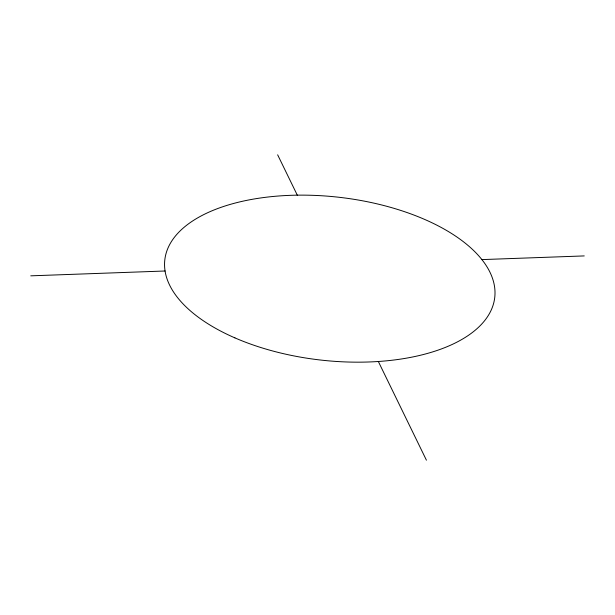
<?xml version="1.0" encoding="UTF-8"?>
<svg xmlns="http://www.w3.org/2000/svg" width="615" height="615" viewBox="0 0 615 615"><rect width="100%" height="100%" fill="white"/><g stroke="black" fill="none" stroke-linecap="round" stroke-linejoin="round"><path stroke-width="0.92" d="M30.75 275.835L165.074 271M481.899 259.599L584.25 255.917M277.642 154.811L297.299 195.163M378.34 361.497L426.426 460.189M234.922 337.889A166.035 81.903 6.5 0 0 494.368 300.028A166.035 81.903 6.5 0 0 260.053 198.045A166.035 81.903 6.5 0 0 234.922 337.889"/></g></svg>
